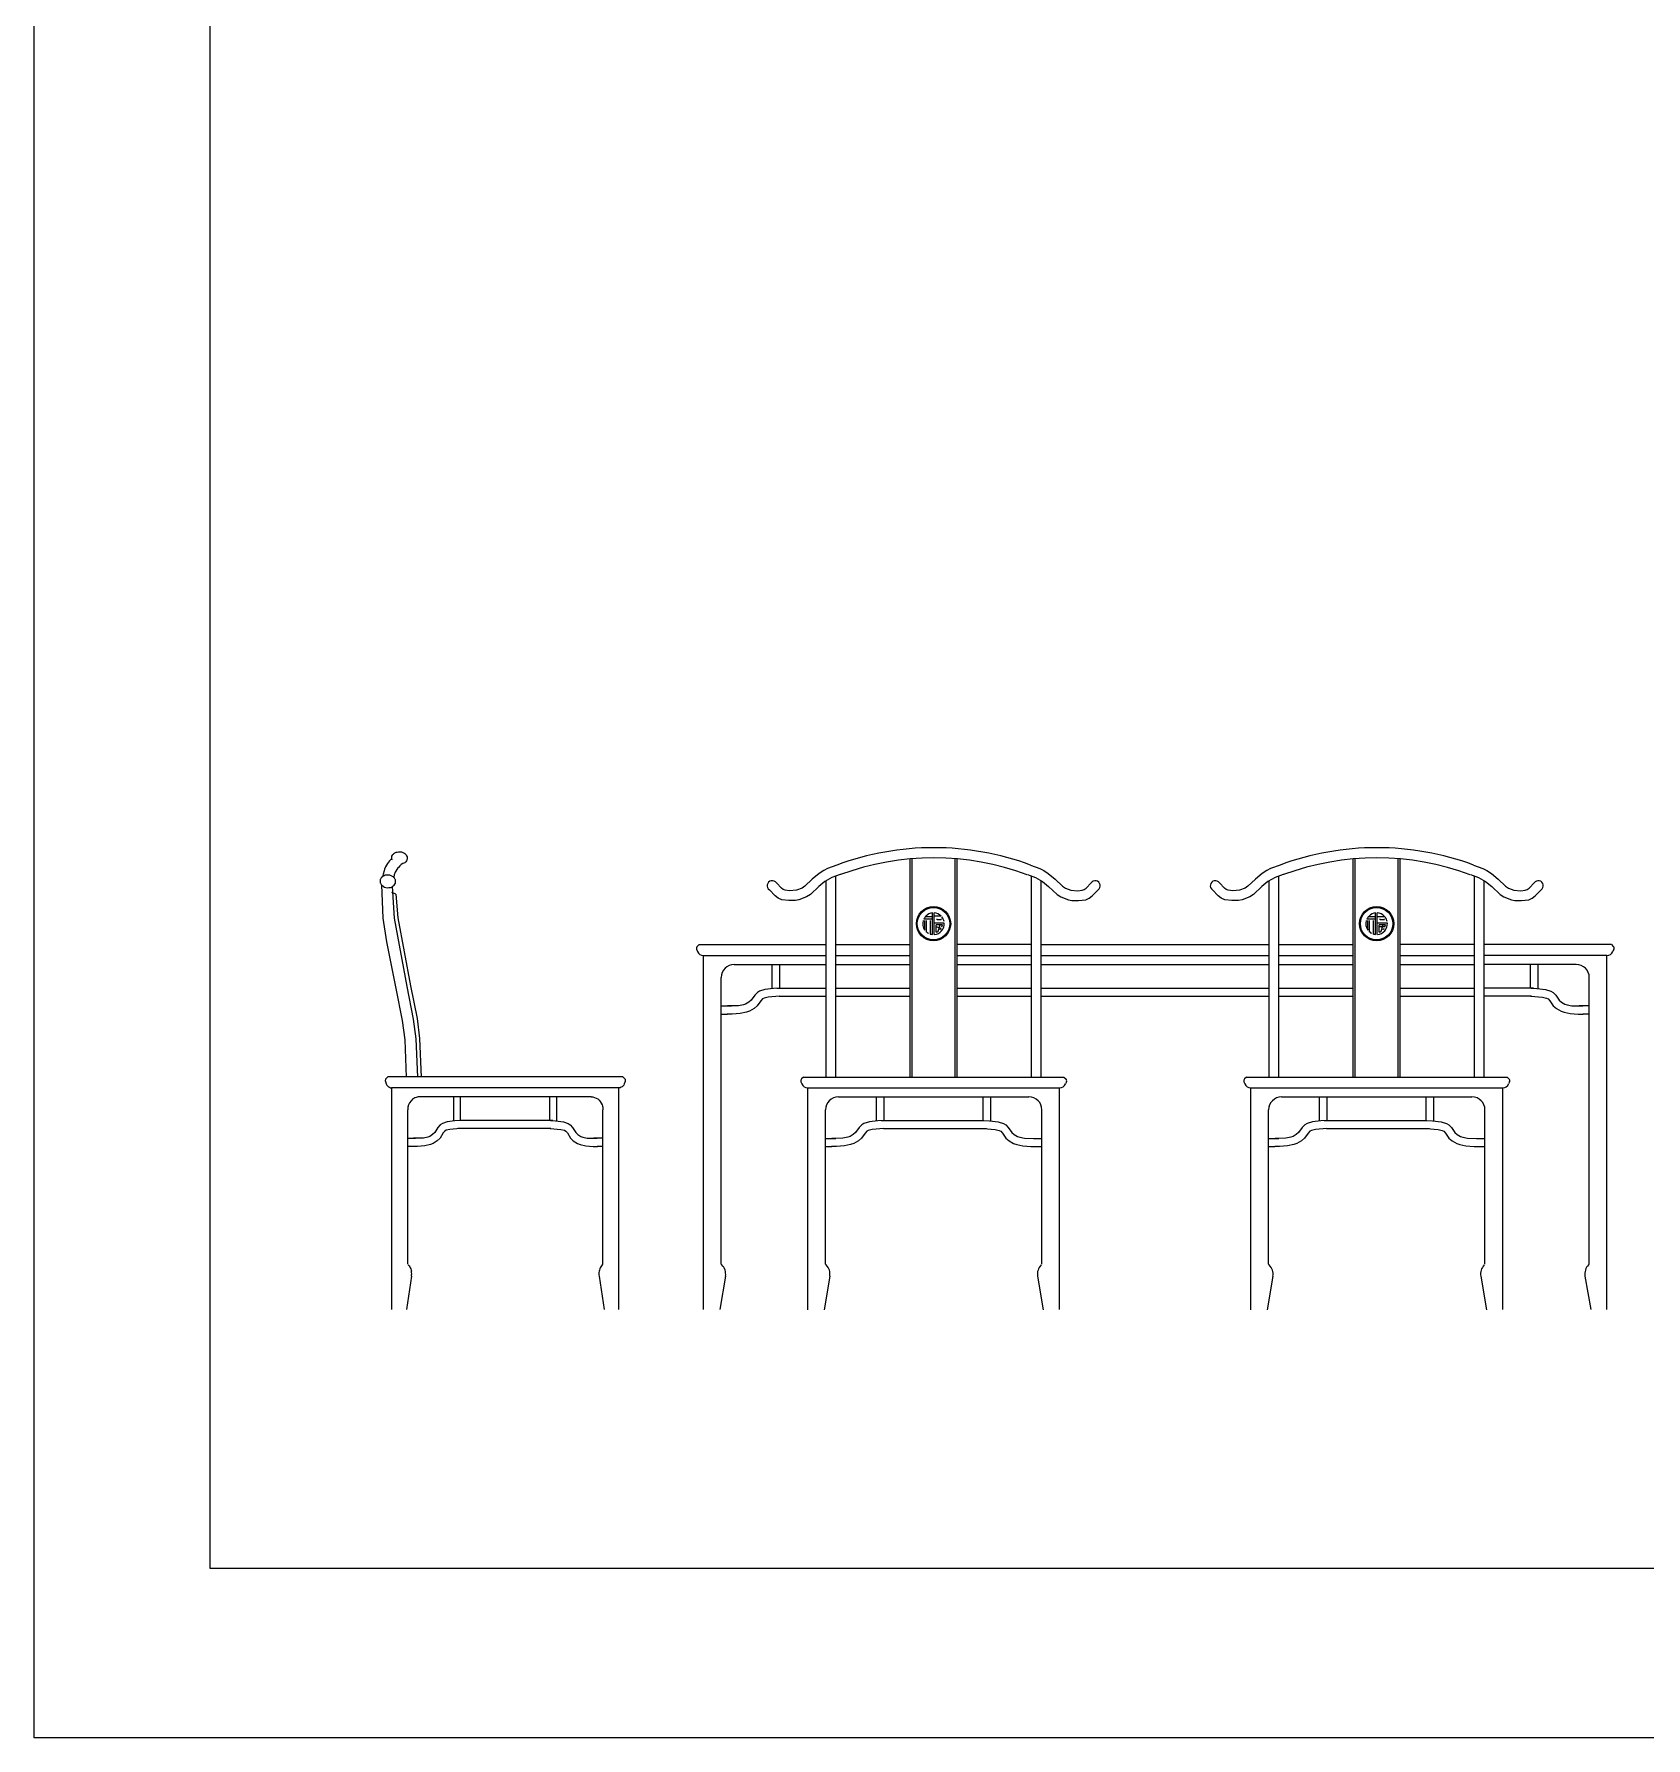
# Model space of a CAD drawing. Header units: inches. Extents: x 10 to 52.5, y 12.2 to 37.
# Drawn here: x 10.002 to 13.094, y 12.211 to 15.479 of the extents above; entities that cross this region are included whole.
import ezdxf

# ---------------------------------------------------------------- set-up
doc = ezdxf.new("R2010")
doc.units = ezdxf.units.IN
doc.header["$MEASUREMENT"] = 0
doc.layers.add('4', color=4, linetype='Continuous')
doc.layers.add('kadrbm', color=4, linetype='Continuous')

# ---------------------------------------------------------------- blocks, each defined once
blk = doc.blocks.new('kadrbm')
at = {"layer": 'kadrbm', "color": 4}
blk.add_lwpolyline([(0, 0), (0, 24.7972), (21, 24.7972), (21, 0), (0, 0)], close=True, dxfattribs=at)
blk.add_lwpolyline([(20.6631, 0.3257), (20.6631, 24.4603), (0.3369, 24.4603), (0.3369, 0.3257), (20.6631, 0.3257)], dxfattribs=at)

msp = doc.modelspace()

# ---------------------------------------------------------------- linework, layer by layer
at = {"layer": '4'}
for p, q in [((10.6886, 13.8948), (10.686, 13.8955)), ((11.6826, 13.4782), (11.6826, 13.8965)), ((11.6864, 13.4782), (11.6864, 13.8968)), ((11.7689, 13.4782), (11.7689, 13.8968)), ((11.7727, 13.4782), (11.7727, 13.8965)), ((12.5326, 13.4782), (12.5326, 13.8965)), ((12.5364, 13.4782), (12.5364, 13.8968)), ((12.6189, 13.4782), (12.6189, 13.8968)), ((12.6227, 13.4782), (12.6227, 13.8965)), ((10.6713, 13.8675), (10.6701, 13.8625)), ((10.6928, 13.8659), (10.6917, 13.8613)), ((11.5399, 13.4782), (11.5399, 13.8631)), ((11.9154, 13.4782), (11.9154, 13.8631)), ((12.3899, 13.4782), (12.3899, 13.8631)), ((12.7654, 13.4782), (12.7654, 13.8631)), ((10.6959, 13.8288), (10.6879, 13.8321)), ((11.5215, 13.4782), (11.5215, 13.8551)), ((11.9338, 13.4782), (11.9338, 13.8551)), ((12.3715, 13.4782), (12.3715, 13.8551)), ((12.7838, 13.4782), (12.7838, 13.8551)), ((11.7254, 13.7517), (11.7254, 13.7929)), ((11.7286, 13.7516), (11.7286, 13.7929)), ((12.5754, 13.7517), (12.5754, 13.7929)), ((12.5786, 13.7516), (12.5786, 13.7929)), ((11.7254, 13.7809), (11.7085, 13.7809)), ((11.7108, 13.7597), (11.7108, 13.7784)), ((11.7254, 13.7852), (11.7112, 13.7852)), ((11.714, 13.7564), (11.714, 13.7784)), ((11.7212, 13.7525), (11.7212, 13.7784)), ((11.7418, 13.787), (11.7286, 13.787)), ((11.7479, 13.7734), (11.7286, 13.7734)), ((11.7443, 13.7699), (11.7324, 13.7699)), ((11.7324, 13.7559), (11.7324, 13.7699)), ((11.7418, 13.7631), (11.7324, 13.7663)), ((11.734, 13.7799), (11.734, 13.7816)), ((11.7422, 13.7799), (11.734, 13.7799)), ((11.7363, 13.7577), (11.7399, 13.7699)), ((12.5754, 13.7809), (12.5585, 13.7809)), ((12.5608, 13.7597), (12.5608, 13.7784)), ((12.5754, 13.7852), (12.5612, 13.7852)), ((12.564, 13.7564), (12.564, 13.7784)), ((12.5712, 13.7525), (12.5712, 13.7784)), ((12.5979, 13.7734), (12.5786, 13.7734)), ((12.5934, 13.7852), (12.5789, 13.7852)), ((12.5943, 13.7699), (12.5824, 13.7699)), ((12.5824, 13.7559), (12.5824, 13.7699)), ((12.5934, 13.7663), (12.5824, 13.7663)), ((12.584, 13.7799), (12.584, 13.7816)), ((12.5922, 13.7799), (12.584, 13.7799)), ((12.5863, 13.7577), (12.5899, 13.7699)), ((11.2777, 13.7322), (11.274, 13.7289)), ((11.2777, 13.7322), (11.5215, 13.7322)), ((11.5399, 13.7323), (11.6826, 13.7323)), ((11.9154, 13.7323), (11.7727, 13.7323)), ((11.9338, 13.7323), (12.3715, 13.7323)), ((12.3899, 13.7323), (12.5326, 13.7323)), ((12.7654, 13.7323), (12.6227, 13.7323)), ((13.0277, 13.7322), (12.7838, 13.7322)), ((13.0277, 13.7322), (13.0313, 13.7289)), ((11.2728, 13.7233), (11.2746, 13.7188)), ((11.286, 13.7114), (11.5215, 13.7114)), ((11.286, 13.0322), (11.286, 13.7114)), ((11.345, 13.6941), (11.5215, 13.6941)), ((11.4179, 13.6486), (11.4179, 13.6941)), ((11.4325, 13.6486), (11.4325, 13.6941)), ((11.5399, 13.7116), (11.6826, 13.7116)), ((11.5399, 13.6943), (11.6826, 13.6943)), ((11.7727, 13.7116), (11.9154, 13.7116)), ((11.7727, 13.6943), (11.9154, 13.6943)), ((11.9338, 13.7116), (12.3715, 13.7116)), ((11.9338, 13.6943), (12.3715, 13.6943)), ((12.3899, 13.7116), (12.5326, 13.7116)), ((12.3899, 13.6943), (12.5326, 13.6943)), ((12.6227, 13.7116), (12.7654, 13.7116)), ((12.6227, 13.6943), (12.7654, 13.6943)), ((13.0193, 13.7114), (12.7838, 13.7114)), ((12.9603, 13.6941), (12.7838, 13.6941)), ((12.8728, 13.6486), (12.8728, 13.6941)), ((12.8874, 13.6486), (12.8874, 13.6941)), ((13.0193, 13.0322), (13.0193, 13.7114)), ((13.0326, 13.7233), (13.0307, 13.7188)), ((11.32, 13.1194), (11.32, 13.6691)), ((12.9853, 13.1194), (12.9853, 13.6691)), ((11.4267, 13.6486), (11.5215, 13.6486)), ((11.4311, 13.6333), (11.5215, 13.6333)), ((11.5399, 13.6488), (11.6826, 13.6488)), ((11.5399, 13.6334), (11.6826, 13.6334)), ((11.7727, 13.6488), (11.9154, 13.6488)), ((11.7727, 13.6334), (11.9154, 13.6334)), ((11.9338, 13.6488), (12.3715, 13.6488)), ((11.9338, 13.6334), (12.3715, 13.6334)), ((12.3899, 13.6488), (12.5326, 13.6488)), ((12.3899, 13.6334), (12.5326, 13.6334)), ((12.6227, 13.6488), (12.7654, 13.6488)), ((12.6227, 13.6334), (12.7654, 13.6334)), ((12.8786, 13.6486), (12.7838, 13.6486)), ((12.8742, 13.6333), (12.7838, 13.6333)), ((11.32, 13.6145), (11.3395, 13.6145)), ((11.32, 13.599), (11.3321, 13.599)), ((12.9853, 13.6145), (12.9658, 13.6145)), ((12.9853, 13.599), (12.9732, 13.599)), ((10.6759, 13.4695), (10.6775, 13.465)), ((10.6803, 13.4784), (10.677, 13.4751)), ((11.1313, 13.4784), (10.6803, 13.4784)), ((11.1313, 13.4784), (11.1346, 13.4751)), ((11.1357, 13.4695), (11.1341, 13.465)), ((11.4729, 13.4693), (11.4747, 13.4649)), ((11.4778, 13.4782), (11.4742, 13.475)), ((11.4778, 13.4782), (11.9775, 13.4782)), ((11.9775, 13.4782), (11.9812, 13.475)), ((11.9824, 13.4693), (11.9806, 13.4649)), ((12.3229, 13.4693), (12.3247, 13.4649)), ((12.3278, 13.4782), (12.3242, 13.475)), ((12.3278, 13.4782), (12.8275, 13.4782)), ((12.8275, 13.4782), (12.8312, 13.475)), ((12.8324, 13.4693), (12.8306, 13.4649)), ((11.1241, 13.4576), (10.6875, 13.4576)), ((10.6879, 13.0324), (10.6879, 13.4576)), ((11.0705, 13.4403), (10.7411, 13.4403)), ((10.8069, 13.3948), (10.8069, 13.4403)), ((10.8201, 13.3948), (10.8201, 13.4403)), ((10.9915, 13.3948), (10.9915, 13.4403)), ((11.0047, 13.3948), (11.0047, 13.4403)), ((11.1238, 13.0322), (11.1238, 13.4576)), ((11.4858, 13.4575), (11.9695, 13.4575)), ((11.4862, 13.032), (11.4862, 13.4575)), ((11.5451, 13.4402), (11.9102, 13.4402)), ((11.618, 13.3947), (11.618, 13.4402)), ((11.6327, 13.3947), (11.6327, 13.4402)), ((11.8227, 13.3947), (11.8227, 13.4402)), ((11.8373, 13.3947), (11.8373, 13.4402)), ((11.9692, 13.0323), (11.9692, 13.4575)), ((12.3358, 13.4575), (12.8195, 13.4575)), ((12.3362, 13.032), (12.3362, 13.4575)), ((12.3951, 13.4402), (12.7602, 13.4402)), ((12.468, 13.3947), (12.468, 13.4402)), ((12.4827, 13.3947), (12.4827, 13.4402)), ((12.6727, 13.3947), (12.6727, 13.4402)), ((12.6873, 13.3947), (12.6873, 13.4402)), ((12.8192, 13.0323), (12.8192, 13.4575)), ((10.7185, 13.1195), (10.7185, 13.4153)), ((11.0931, 13.1194), (11.0931, 13.4153)), ((11.5201, 13.1193), (11.5201, 13.4152)), ((11.9352, 13.1194), (11.9352, 13.4152)), ((12.3701, 13.1193), (12.3701, 13.4152)), ((12.7852, 13.1194), (12.7852, 13.4152)), ((10.9929, 13.3795), (10.8146, 13.3795)), ((10.9968, 13.3948), (10.8192, 13.3948)), ((11.6268, 13.3947), (11.8236, 13.3947)), ((11.6312, 13.3793), (11.8288, 13.3793)), ((12.4768, 13.3947), (12.6736, 13.3947)), ((12.4812, 13.3793), (12.6788, 13.3793)), ((10.7333, 13.3605), (10.7185, 13.3605)), ((10.7333, 13.3452), (10.7185, 13.3452)), ((11.0931, 13.3607), (11.0755, 13.3607)), ((11.0931, 13.3452), (11.0822, 13.3452)), ((11.5201, 13.3605), (11.5396, 13.3605)), ((11.5201, 13.345), (11.5322, 13.345)), ((11.9188, 13.3604), (11.9352, 13.3604)), ((11.9188, 13.345), (11.9352, 13.345)), ((12.3701, 13.3605), (12.3896, 13.3605)), ((12.3701, 13.345), (12.3822, 13.345)), ((12.7688, 13.3604), (12.7852, 13.3604)), ((12.7688, 13.345), (12.7852, 13.345)), ((11.0931, 13.1194), (11.0919, 13.1181)), ((11.32, 13.1194), (11.3213, 13.1181)), ((11.5201, 13.1193), (11.5215, 13.1179)), ((12.3701, 13.1193), (12.3715, 13.1179)), ((12.9853, 13.1194), (12.984, 13.1181)), ((10.726, 13.0962), (10.7161, 13.0322)), ((11.0857, 13.0962), (11.0955, 13.0322)), ((11.3282, 13.0962), (11.3173, 13.0322)), ((11.5284, 13.0961), (11.5175, 13.032)), ((11.927, 13.0961), (11.9379, 13.032)), ((12.3784, 13.0961), (12.3675, 13.032)), ((12.777, 13.0961), (12.7879, 13.032)), ((12.9771, 13.0962), (12.988, 13.0322))]:
    msp.add_line(p, q, dxfattribs=at)
for points in [[(10.686, 13.8955), (10.6837, 13.893), (10.6796, 13.8875), (10.6762, 13.8814), (10.6743, 13.877), (10.6732, 13.8739), (10.6713, 13.8675)], [(10.7011, 13.8804), (10.6999, 13.8792), (10.6978, 13.8764), (10.6959, 13.8732), (10.6947, 13.8709), (10.6928, 13.8659)], [(11.548, 13.8669), (11.5325, 13.8611), (11.5189, 13.8533), (11.5072, 13.8434), (11.491, 13.8284), (11.4839, 13.824), (11.4691, 13.8182), (11.4625, 13.8169), (11.4499, 13.8166), (11.4361, 13.8184), (11.4294, 13.8211), (11.4235, 13.8256), (11.4124, 13.8371)], [(11.542, 13.8849), (11.524, 13.8781), (11.5166, 13.8744), (11.5078, 13.8686), (11.4948, 13.8578), (11.4805, 13.8443), (11.4752, 13.8408), (11.4646, 13.8366), (11.4513, 13.8355), (11.4428, 13.8364), (11.439, 13.838), (11.4354, 13.8407), (11.4258, 13.8505)], [(11.9073, 13.8669), (11.9228, 13.8611), (11.9364, 13.8533), (11.9481, 13.8434), (11.9643, 13.8284), (11.9714, 13.824), (11.9862, 13.8182), (11.9928, 13.8169), (12.0054, 13.8166), (12.0193, 13.8184), (12.0259, 13.8211), (12.0318, 13.8256), (12.0429, 13.8371)], [(11.9133, 13.8849), (11.9313, 13.8781), (11.9387, 13.8744), (11.9475, 13.8686), (11.9606, 13.8578), (11.9748, 13.8443), (11.9802, 13.8408), (11.9907, 13.8366), (12.004, 13.8355), (12.0125, 13.8364), (12.0164, 13.838), (12.0199, 13.8407), (12.0295, 13.8505)], [(12.398, 13.8669), (12.3825, 13.8611), (12.3689, 13.8533), (12.3572, 13.8434), (12.341, 13.8284), (12.3339, 13.824), (12.3191, 13.8182), (12.3125, 13.8169), (12.2999, 13.8166), (12.2861, 13.8184), (12.2794, 13.8211), (12.2735, 13.8256), (12.2624, 13.8371)], [(12.392, 13.8849), (12.374, 13.8781), (12.3666, 13.8744), (12.3578, 13.8686), (12.3448, 13.8578), (12.3305, 13.8443), (12.3252, 13.8408), (12.3146, 13.8366), (12.3013, 13.8355), (12.2928, 13.8364), (12.289, 13.838), (12.2854, 13.8407), (12.2758, 13.8505)], [(12.7573, 13.8669), (12.7728, 13.8611), (12.7864, 13.8533), (12.7981, 13.8434), (12.8143, 13.8284), (12.8214, 13.824), (12.8362, 13.8182), (12.8428, 13.8169), (12.8554, 13.8166), (12.8693, 13.8184), (12.8759, 13.8211), (12.8818, 13.8256), (12.8929, 13.8371)], [(12.7633, 13.8849), (12.7813, 13.8781), (12.7887, 13.8744), (12.7975, 13.8686), (12.8106, 13.8578), (12.8248, 13.8443), (12.8302, 13.8408), (12.8407, 13.8366), (12.854, 13.8355), (12.8625, 13.8364), (12.8664, 13.838), (12.8699, 13.8407), (12.8795, 13.8505)], [(10.668, 13.8468), (10.6711, 13.7831), (10.6779, 13.7376), (10.6958, 13.6478), (10.7082, 13.5865), (10.7128, 13.5496), (10.7158, 13.4781)], [(10.6889, 13.8434), (10.6924, 13.7832), (10.7168, 13.6516), (10.7293, 13.5895), (10.734, 13.5517), (10.7371, 13.4781)], [(10.6959, 13.8288), (10.6997, 13.7833), (10.724, 13.6529), (10.7366, 13.5905), (10.7413, 13.5524), (10.7444, 13.4781)], [(11.4319, 13.6332), (11.4098, 13.6317), (11.4021, 13.6298), (11.399, 13.6283), (11.3957, 13.6247), (11.3892, 13.615), (11.383, 13.6095), (11.3742, 13.6046), (11.3682, 13.6025), (11.3565, 13.6001), (11.341, 13.599), (11.3316, 13.5991)], [(11.4316, 13.6486), (11.4205, 13.6482), (11.404, 13.6461), (11.3937, 13.643), (11.3894, 13.6405), (11.3844, 13.6354), (11.3775, 13.6258), (11.3731, 13.6216), (11.3669, 13.6181), (11.3625, 13.6166), (11.3533, 13.615), (11.3322, 13.6145)], [(12.8734, 13.6332), (12.8955, 13.6317), (12.9033, 13.6298), (12.9063, 13.6283), (12.9096, 13.6247), (12.9161, 13.615), (12.9223, 13.6095), (12.9311, 13.6046), (12.9372, 13.6025), (12.9488, 13.6001), (12.9643, 13.599), (12.9737, 13.5991)], [(12.8737, 13.6486), (12.8848, 13.6482), (12.9013, 13.6461), (12.9116, 13.643), (12.9159, 13.6405), (12.921, 13.6354), (12.9278, 13.6258), (12.9322, 13.6216), (12.9384, 13.6181), (12.9428, 13.6166), (12.952, 13.615), (12.9731, 13.6145)], [(10.8195, 13.3794), (10.7995, 13.3779), (10.7926, 13.376), (10.7898, 13.3745), (10.7869, 13.3709), (10.7809, 13.3612), (10.7754, 13.3557), (10.7674, 13.3508), (10.762, 13.3487), (10.7514, 13.3462), (10.7375, 13.3452), (10.729, 13.3453)], [(10.8192, 13.3948), (10.8092, 13.3944), (10.7944, 13.3923), (10.7851, 13.3892), (10.7811, 13.3867), (10.7766, 13.3816), (10.7704, 13.372), (10.7664, 13.3678), (10.7609, 13.3643), (10.7569, 13.3628), (10.7486, 13.3612), (10.7296, 13.3607)], [(10.9921, 13.3794), (11.0121, 13.3779), (11.0191, 13.376), (11.0218, 13.3745), (11.0248, 13.3709), (11.0307, 13.3612), (11.0363, 13.3557), (11.0442, 13.3508), (11.0496, 13.3487), (11.0602, 13.3462), (11.0742, 13.3452), (11.0826, 13.3453)], [(10.9924, 13.3948), (11.0024, 13.3944), (11.0173, 13.3923), (11.0266, 13.3892), (11.0305, 13.3867), (11.035, 13.3816), (11.0412, 13.372), (11.0452, 13.3678), (11.0507, 13.3643), (11.0548, 13.3628), (11.063, 13.3612), (11.0821, 13.3607)], [(11.632, 13.3792), (11.6099, 13.3777), (11.6022, 13.3759), (11.5991, 13.3743), (11.5959, 13.3707), (11.5893, 13.361), (11.5831, 13.3556), (11.5743, 13.3507), (11.5683, 13.3486), (11.5566, 13.3461), (11.5411, 13.345), (11.5318, 13.3452)], [(11.6317, 13.3947), (11.6206, 13.3942), (11.6042, 13.3922), (11.5939, 13.389), (11.5895, 13.3866), (11.5845, 13.3815), (11.5776, 13.3718), (11.5732, 13.3677), (11.5671, 13.3642), (11.5626, 13.3627), (11.5534, 13.3611), (11.5324, 13.3606)], [(11.8233, 13.3792), (11.8454, 13.3777), (11.8531, 13.3759), (11.8562, 13.3743), (11.8595, 13.3707), (11.866, 13.361), (11.8722, 13.3556), (11.881, 13.3507), (11.887, 13.3486), (11.8987, 13.3461), (11.9142, 13.345), (11.9236, 13.3452)], [(11.8236, 13.3947), (11.8347, 13.3942), (11.8511, 13.3922), (11.8615, 13.389), (11.8658, 13.3866), (11.8708, 13.3815), (11.8777, 13.3718), (11.8821, 13.3677), (11.8882, 13.3642), (11.8927, 13.3627), (11.9019, 13.3611), (11.923, 13.3606)], [(12.482, 13.3792), (12.4599, 13.3777), (12.4522, 13.3759), (12.4491, 13.3743), (12.4459, 13.3707), (12.4393, 13.361), (12.4331, 13.3556), (12.4243, 13.3507), (12.4183, 13.3486), (12.4066, 13.3461), (12.3911, 13.345), (12.3818, 13.3452)], [(12.4817, 13.3947), (12.4706, 13.3942), (12.4542, 13.3922), (12.4439, 13.389), (12.4395, 13.3866), (12.4345, 13.3815), (12.4276, 13.3718), (12.4232, 13.3677), (12.4171, 13.3642), (12.4126, 13.3627), (12.4034, 13.3611), (12.3824, 13.3606)], [(12.6733, 13.3792), (12.6954, 13.3777), (12.7031, 13.3759), (12.7062, 13.3743), (12.7095, 13.3707), (12.716, 13.361), (12.7222, 13.3556), (12.731, 13.3507), (12.737, 13.3486), (12.7487, 13.3461), (12.7642, 13.345), (12.7736, 13.3452)], [(12.6736, 13.3947), (12.6847, 13.3942), (12.7011, 13.3922), (12.7115, 13.389), (12.7158, 13.3866), (12.7208, 13.3815), (12.7277, 13.3718), (12.7321, 13.3677), (12.7382, 13.3642), (12.7427, 13.3627), (12.7519, 13.3611), (12.773, 13.3606)]]:
    msp.add_lwpolyline(points, dxfattribs=at)
for points in [[(10.6886, 13.8948, -0.240725), (10.6894, 13.904, -0.053644), (10.691, 13.9059, -0.049509), (10.693, 13.9076, -0.089126), (10.698, 13.9098, -0.040759)], [(10.6983, 13.9098, -0.162285), (10.7093, 13.909, -0.13935), (10.7156, 13.9041, -0.172983), (10.7177, 13.8973, -0.059858), (10.7172, 13.895, -0.112053), (10.7147, 13.8908, -0.049839), (10.7128, 13.8891, -0.049839)], [(10.6783, 13.8656, 0.041071), (10.6755, 13.8651, 0.140613), (10.6685, 13.861, 0.05428), (10.667, 13.859, 0.057971), (10.666, 13.8568, 0.060182), (10.6656, 13.8545), (10.6657, 13.8521, 0.057971), (10.6664, 13.8498, 0.05428), (10.6677, 13.8476, 0.139608), (10.6741, 13.8427, 0.163557), (10.6855, 13.842, 0.140207), (10.6924, 13.8461, 0.236864), (10.6952, 13.855, 0.057971), (10.6945, 13.8573, 0.05428), (10.6933, 13.8595, 0.096911), (10.6894, 13.8631, 0.043166), (10.6869, 13.8644, 0.041071), (10.6841, 13.8652, 0.080022), (10.6783, 13.8656)], [(10.6756, 13.4725, 0.092925), (10.6756, 13.4705)], [(10.6756, 13.4705, 0.046977), (10.6759, 13.4695, 0.046977)], [(10.677, 13.4751, 0.147062), (10.6757, 13.4726)], [(10.6775, 13.465, 0.094606), (10.6799, 13.4611, 0.102067), (10.6834, 13.4585, 0.108141), (10.6875, 13.4576, 0.054331)], [(11.1341, 13.465, -0.093884), (11.1317, 13.4611, -0.102119), (11.1282, 13.4585, -0.108264), (11.1241, 13.4576, -0.054331)], [(11.1346, 13.4751, -0.147075), (11.136, 13.4725, -0.140483), (11.1357, 13.4695, -0.046977)], [(10.7411, 13.4403, 0.107655), (10.7324, 13.4384, 0.051802), (10.7285, 13.4361, 0.191257), (10.719, 13.4202, 0.044436), (10.7185, 13.4153, 0.044436)], [(11.0705, 13.4403, -0.160718), (11.0831, 13.4361, -0.144234), (11.0914, 13.4249, -0.045059), (11.0927, 13.4202, -0.044436), (11.0931, 13.4153, -0.044436)], [(10.7197, 13.1181, -0.046399), (10.7224, 13.1144, -0.088724), (10.7258, 13.1057, -0.043055)], [(11.0919, 13.1181, 0.046399), (11.0892, 13.1144, 0.088487), (11.0859, 13.1057, 0.08614), (11.0857, 13.0962, 0.04299)]]:
    msp.add_lwpolyline(points, format="xyb", dxfattribs=at)
for centre, radius in [((11.7273, 13.7723), 0.0329), ((11.7273, 13.7723), 0.0311), ((12.5773, 13.7723), 0.0329), ((12.5773, 13.7723), 0.0311)]:
    msp.add_circle(centre, radius, dxfattribs=at)
for centre, radius, start, end in [((11.7277, 13.3827), 0.5354, 69.7119, 110.2881), ((11.7277, 13.3827), 0.5158, 69.6459, 110.2881), ((12.5777, 13.3827), 0.5354, 69.7119, 110.2881), ((12.5777, 13.3827), 0.5158, 69.6459, 110.2881), ((10.7167, 13.8715), 0.018, 102.6421, 150.3438), ((11.4178, 13.8451), 0.00965, 34.1366, 235.7907), ((12.0375, 13.8451), 0.00965, 304.2093, 145.8634), ((12.2678, 13.8451), 0.00965, 34.1366, 235.7907), ((12.8875, 13.8451), 0.00965, 304.2093, 145.8634), ((11.7273, 13.7723), 0.0207, 95.1713, 134.5564), ((11.7273, 13.7723), 0.0207, 45.4436, 86.2793), ((12.5773, 13.7723), 0.0207, 95.1713, 134.5564), ((12.5773, 13.7723), 0.0207, 45.4436, 86.2793), ((11.7273, 13.7723), 0.0207, 162.6153, 217.2299), ((11.7273, 13.7723), 0.0207, 141.2191, 155.2013), ((11.7273, 13.7723), 0.0207, 274.116, 3.2904), ((11.7273, 13.7723), 0.0171, 317.1386, 327.694), ((11.7273, 13.7723), 0.0167, 27.0427, 34.1422), ((11.7273, 13.7723), 0.0207, 11.2626, 38.7844), ((11.7273, 13.7723), 0.0171, 339.6907, 352.0162), ((12.5773, 13.7723), 0.0207, 162.6153, 217.2299), ((12.5773, 13.7723), 0.0207, 141.2191, 155.2013), ((12.5773, 13.7723), 0.0207, 274.116, 3.2904), ((12.5773, 13.7723), 0.0171, 317.1386, 327.694), ((12.5773, 13.7723), 0.0167, 27.0427, 34.1422), ((12.5773, 13.7723), 0.0207, 11.2626, 38.7844), ((12.5773, 13.7723), 0.0171, 339.6907, 352.0162), ((11.2774, 13.7252), 0.005, 132.0496, 202.4515), ((11.7273, 13.7723), 0.0207, 230.1159, 242.0277), ((11.7273, 13.7723), 0.0207, 252.7343, 264.8287), ((11.7273, 13.7723), 0.0171, 287.2387, 301.6749), ((12.5773, 13.7723), 0.0207, 230.1159, 242.0277), ((12.5773, 13.7723), 0.0207, 252.7343, 264.8287), ((12.5773, 13.7723), 0.0171, 287.2387, 301.6749), ((13.0279, 13.7252), 0.005, 337.5485, 47.9504), ((11.2857, 13.7234), 0.012, 202.444, 270), ((11.345, 13.6691), 0.025, 90, 180), ((12.9603, 13.6691), 0.025, 0, 90), ((13.0196, 13.7234), 0.012, 270, 337.556), ((11.4775, 13.4712), 0.005, 132.0496, 202.4515), ((11.4858, 13.4695), 0.012, 202.444, 270), ((11.9695, 13.4695), 0.012, 270, 337.556), ((11.9778, 13.4712), 0.005, 337.5485, 47.9504), ((12.3275, 13.4712), 0.005, 132.0496, 202.4515), ((12.3358, 13.4695), 0.012, 202.444, 270), ((12.8195, 13.4695), 0.012, 270, 337.556), ((12.8278, 13.4712), 0.005, 337.5485, 47.9504), ((11.5451, 13.4152), 0.025, 90, 180), ((11.9102, 13.4152), 0.025, 0, 90), ((12.3951, 13.4152), 0.025, 90, 180), ((12.7602, 13.4152), 0.025, 0, 90), ((10.6986, 13.1004), 0.0276, 351.2694, 10.9329), ((11.3036, 13.1004), 0.025, 350.3361, 44.8027), ((11.5037, 13.1003), 0.025, 350.3361, 44.8027), ((11.9516, 13.1003), 0.025, 135.1973, 189.6639), ((12.3537, 13.1003), 0.025, 350.3361, 44.8027), ((12.8016, 13.1003), 0.025, 135.1973, 189.6639), ((13.0017, 13.1004), 0.025, 135.1973, 189.6639)]:
    msp.add_arc(centre, radius, start, end, dxfattribs=at)

# ---------------------------------------------------------------- block references
at = {"layer": 'kadrbm'}
msp.add_blockref('kadrbm', (10.0018, 12.2106), dxfattribs=at)

doc.saveas('drawing.dxf')
